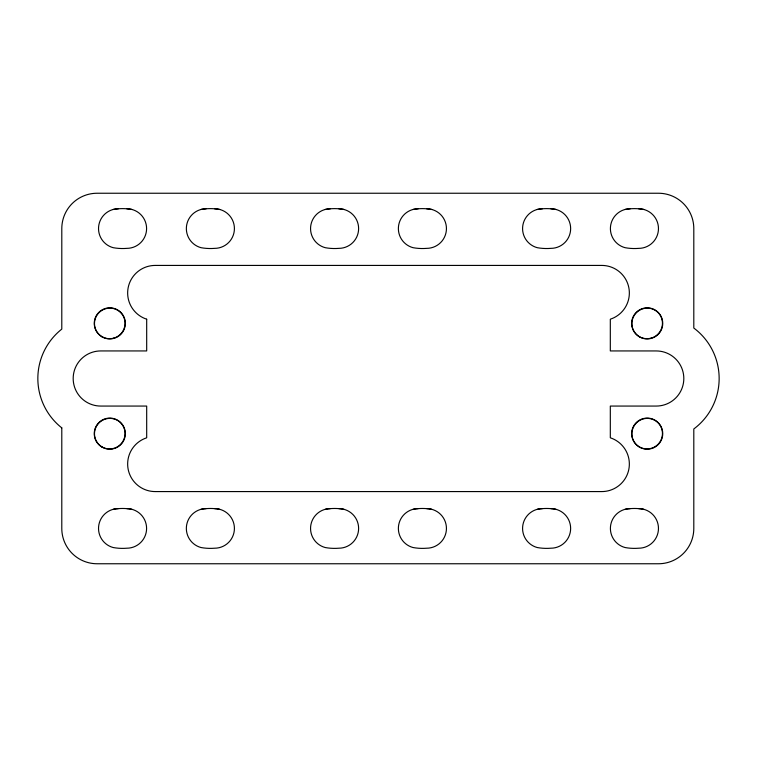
<?xml version="1.0" encoding="UTF-8"?>
<svg xmlns="http://www.w3.org/2000/svg" width="757" height="757" viewBox="0 0 757 757"><rect width="100%" height="100%" fill="white"/><g stroke="black" fill="none" stroke-linecap="round" stroke-linejoin="round"><path stroke-width="1.14" d="M638.671 508.638A19.786 19.786 0 0 1 658.467 528.424A19.786 19.786 0 0 1 638.671 548.21A52.167 52.167 0 0 1 625.074 547.538A19.786 19.786 0 0 1 630.193 508.638M625.074 509.31A52.167 52.167 0 0 1 643.8 509.31M550.85 508.638A19.786 19.786 0 0 1 570.636 528.424A19.786 19.786 0 0 1 550.85 548.21A52.167 52.167 0 0 1 537.252 547.538A19.786 19.786 0 0 1 542.372 508.638M537.252 509.31A52.167 52.167 0 0 1 555.969 509.31M426.655 508.638A19.786 19.786 0 0 1 446.441 528.424A19.786 19.786 0 0 1 426.655 548.21A52.167 52.167 0 0 1 413.048 547.538A19.786 19.786 0 0 1 418.167 508.638M413.048 509.31A52.167 52.167 0 0 1 431.774 509.31M338.824 508.638A19.786 19.786 0 0 1 358.619 528.424A19.786 19.786 0 0 1 338.824 548.21A52.167 52.167 0 0 1 325.226 547.538A19.786 19.786 0 0 1 330.345 508.638M325.226 509.31A52.167 52.167 0 0 1 343.952 509.31M214.628 508.638A19.786 19.786 0 0 1 234.415 528.424A19.786 19.786 0 0 1 214.628 548.21A52.167 52.167 0 0 1 201.021 547.538A19.786 19.786 0 0 1 206.15 508.638M201.021 509.31A52.167 52.167 0 0 1 219.748 509.31M126.807 508.638A19.786 19.786 0 0 1 146.593 528.424A19.786 19.786 0 0 1 126.807 548.21A52.167 52.167 0 0 1 113.2 547.538A19.786 19.786 0 0 1 118.329 508.638M113.2 509.31A52.167 52.167 0 0 1 131.926 509.31M638.671 208.79A19.786 19.786 0 0 1 658.467 228.576A19.786 19.786 0 0 1 638.671 248.372A52.167 52.167 0 0 1 625.074 247.69A19.786 19.786 0 0 1 630.193 208.79M625.074 209.462A52.167 52.167 0 0 1 643.8 209.462M550.85 208.79A19.786 19.786 0 0 1 570.646 228.576A19.786 19.786 0 0 1 550.85 248.362A52.167 52.167 0 0 1 537.252 247.69A19.786 19.786 0 0 1 542.372 208.79M537.252 209.462A52.167 52.167 0 0 1 555.979 209.462M426.655 208.79A19.786 19.786 0 0 1 446.441 228.576A19.786 19.786 0 0 1 426.655 248.362A52.167 52.167 0 0 1 413.048 247.69A19.786 19.786 0 0 1 418.176 208.79M413.048 209.462A52.167 52.167 0 0 1 431.774 209.462M338.833 208.79A19.786 19.786 0 0 1 358.619 228.576A19.786 19.786 0 0 1 338.833 248.362A52.167 52.167 0 0 1 325.226 247.69A19.786 19.786 0 0 1 330.345 208.79M325.226 209.462A52.167 52.167 0 0 1 343.952 209.462M214.628 208.79A19.786 19.786 0 0 1 234.415 228.576A19.786 19.786 0 0 1 214.628 248.362A52.167 52.167 0 0 1 201.031 247.69A19.786 19.786 0 0 1 206.15 208.79M201.031 209.462A52.167 52.167 0 0 1 219.748 209.462M126.807 208.79A19.786 19.786 0 0 1 146.593 228.576A19.786 19.786 0 0 1 126.807 248.362A52.167 52.167 0 0 1 113.2 247.69A19.786 19.786 0 0 1 118.329 208.79M113.2 209.462A52.167 52.167 0 0 1 131.926 209.462M61.79 427.885L61.79 528.424A35.333 35.333 0 0 0 97.133 563.757L658.467 563.757A35.333 35.333 0 0 0 693.8 528.424L693.8 428.964A62.897 62.897 0 0 0 693.8 328.046L693.8 228.576A35.333 35.333 0 0 0 658.467 193.243L97.133 193.243A35.333 35.333 0 0 0 61.8 228.576L61.79 329.115A62.897 62.897 0 0 0 61.79 427.885M146.688 319.199L146.688 350.936L100.747 350.936A27.564 27.564 0 0 0 73.183 378.5A27.564 27.564 0 0 0 100.747 406.064L146.688 406.064L146.688 437.801A27.564 27.564 0 0 0 155.204 491.577L601.796 491.577A27.564 27.564 0 0 0 610.312 437.801L610.312 406.064L656.253 406.064A27.564 27.564 0 0 0 683.817 378.5A27.564 27.564 0 0 0 656.253 350.945L610.312 350.936L610.312 319.199A27.564 27.564 0 0 0 601.796 265.423L155.204 265.423A27.564 27.564 0 0 0 146.688 319.199M102.025 447.094A15.547 15.547 0 0 0 125.34 433.629A15.547 15.547 0 0 0 102.025 420.163A15.547 15.547 0 0 0 102.025 447.094M102.025 336.837A15.547 15.547 0 0 0 125.35 323.371A15.547 15.547 0 0 0 102.025 309.906A15.547 15.547 0 0 0 102.025 336.837M639.428 336.846A15.547 15.547 0 0 0 662.754 323.381A15.547 15.547 0 0 0 639.428 309.916A15.547 15.547 0 0 0 639.428 336.846M639.428 447.094A15.547 15.547 0 0 0 662.754 433.629A15.547 15.547 0 0 0 639.428 420.163A15.547 15.547 0 0 0 639.428 447.094M651.058 448.409A15.377 15.216 -45 0 0 658.041 422.785A15.377 15.216 -45 0 0 632.417 429.777A15.377 15.216 -45 0 0 651.058 448.409M651.058 338.161A15.377 15.216 -45 0 0 658.041 312.537A15.377 15.216 -45 0 0 632.417 319.53A15.377 15.216 -45 0 0 651.058 338.161M113.645 338.161A15.377 15.216 -45 0 0 120.637 312.537A15.377 15.216 -45 0 0 95.013 319.52A15.377 15.216 -45 0 0 113.645 338.161M112.708 448.636A15.377 15.216 -45 0 0 121.29 423.485A15.377 15.216 -45 0 0 95.297 428.85A15.377 15.216 -45 0 0 112.708 448.636"/></g></svg>
